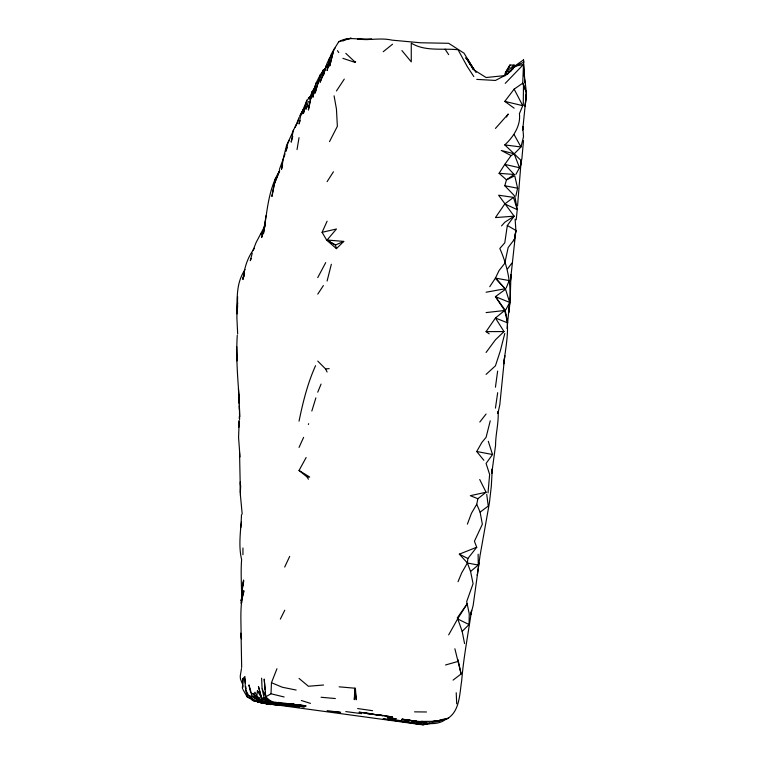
<?xml version="1.0" encoding="UTF-8"?>
<svg xmlns="http://www.w3.org/2000/svg" width="763" height="763" viewBox="0 0 763 763"><rect width="100%" height="100%" fill="white"/><g stroke="black" fill="none" stroke-linecap="round" stroke-linejoin="round"><path stroke-width="1.14" d="M239.601 419.431L239.41 405.573M242.195 514.138L240.44 495.445L239.553 452.755M242.93 554.711L242.949 547.987M523.256 105.103L523.494 84.579L522.741 83.205L523.494 64.416L514.138 66.476L507.29 74.288L495.435 80.449L476.732 79.381M464.562 643.552L462.168 631.373L469.064 624.563L469.245 613.862L466.698 601.587L473.079 583.676L470.571 571.43L467.385 562.98L459.345 554.157L476.732 547.252L474.414 541.253L482.359 524.248L480.108 512.145L476.732 504.295L477.896 498.725L486.079 492.23L479.708 479.517M240.364 484.686L240.421 481.758L240.44 495.445M237.274 335.281C235.948 356.092 237.589 377.027 239.181 397.781M448.673 634.883L458.058 618.164L467.376 603.533L457.361 617.801L462.168 631.373M237.674 333.994L236.883 317.732L237.522 296.502L237.551 307.317C236.578 294.47 237.541 280.574 245.057 269.635M237.055 313.03L237.531 302.739L236.864 313.917M239.191 421.042L238.571 437.495L240.011 456.942M239.277 418.696L239.363 416.35M238.829 426.841L239.077 420.632M241.652 602.856C241.852 588.616 240.498 574.043 241.623 559.546C238.066 544.753 241.108 529.703 241.47 514.758M242.548 688.598L242.93 678.698L244.894 676.447L245.314 686.996L247.088 696.772C262.377 707.063 281.766 703.515 299.039 707.263C282.625 702.456 262.31 708.503 248.824 695.78L245.667 689.962M278.171 702.37L306.049 705.937C292.162 702.99 276.454 705.832 264.112 697.744L262.043 688.617L265.705 696.829L271.008 693.767L271.456 682.704L276.959 668.731M354.862 688.207L354.299 699.671L355.405 688.226L356.235 699.795L354.862 688.207L339.125 686.834M240.316 492.488L240.698 485.602M243.283 584.658L243.559 580.023L241.985 590.648M243.302 585.078L243.607 580.786L241.985 591.735M522.531 129.882L522.808 126.439L523.494 136.72L520.976 146.982L514.195 153.859L519.498 167.726L515.864 174.431M238.972 426.927L239.162 424.743M488.024 492.869L489.636 474.452L486.088 463.437L492.526 454.519L488.291 441.272M523.494 140.669L521.921 158.322L520.099 168.07L521.186 160.564L514.195 153.859M515.111 219.181L515.902 230.445L510.39 281.251L510.972 274.451L510.275 296.454L507.052 328.519M241.671 667.511L241.089 635.445C241.156 620.567 239.668 604.906 243.817 590.676L241.003 600.882L242.93 592.04L243.845 591.716L240.927 603.142M257.389 690.83L256.845 696.419C267.784 707.225 285.41 701.407 299.039 705.47L270.989 702.475L262.119 698.889L257.389 690.83L259.086 692.289M236.74 357.189L236.568 346.488L236.902 360.937L236.959 354.938M505.354 75.68L505.697 72.323L509.951 65.027L514.138 65.065L515.349 66.715M516.208 219.82L517.238 209.615L515.082 197.569L514.138 195.433L504.782 185.724L506.489 179.849L514.138 174.469L504.791 164.388L511.096 155.595L514.138 153.783L504.791 144.913C513.241 137.14 520.976 125.599 519.412 113.677L522.75 105.666L514.138 89.128L522.741 83.205L526.432 92.743L522.731 129.748M521.186 160.564L517.562 205.857M453.069 680.119L461.11 673.958L454.882 648.769M458.029 581.721L461.71 572.86L467.385 562.98L467.862 558.516L476.732 547.252M504.658 356.645L499.813 404.733L497.962 413.269M504.791 355.491L503.818 363.856C505.707 345.916 510.514 327.27 504.791 309.625L495.435 296.635L505.545 289.253L495.435 278.104L499.078 270.522L504.791 263.311L508.148 247.565L514.138 239.658M497.858 413.374L498.096 411.467C498.849 422.902 495.559 433.947 495.569 445.325L491.773 473.279L492.288 468.816L491.315 486.212L489.407 502.874L480.089 555.33L473.174 605.326L470.761 614.74L471.582 610.362C468.167 633.862 463.599 657.201 461.672 680.873C459.536 693.891 459.889 712.585 446.107 719.29M241.528 521.835L240.793 527.634M477.352 574.634L477.266 575.292L478.983 562.894M495.435 387.222L497.638 371.076M265.982 215.738L263.426 233.793C267.174 212.591 267.918 189.729 279.554 170.931M495.435 408.119L497.676 392.707M501.539 225.905L504.791 222.252L514.138 216.167L495.435 217.589L504.791 203.969L517.238 209.615L513.518 197.388L498.601 195.204L514.138 216.167L507.328 225.495L504.782 242.806L499.822 248.49C508.797 268.595 512.517 290.713 508.673 312.658L509.694 302.444L505.545 289.253L495.435 278.104L489.751 286.707M299.029 137.645L297.036 149.596M514.291 240.135L515.902 230.445L507.328 225.495M241.489 668.569L240.25 676.037L240.459 679.013L242.233 683.381M514.138 240.984L515.902 230.445M293.288 130.168L291.189 142.166L292.754 136.453M264.58 225.734L265.362 221.88M299.039 421.157C302.94 402.235 307.584 383.331 315.567 365.668M242.911 685.756L242.415 688.083L242.93 678.698L244.761 678.641L245.343 683.171M315.539 84.912L312.878 97.254L316.225 82.766L320.46 74.412L315.148 92.943L320.46 74.412M504.782 75.032L505.211 73.086L509.951 65.027L509.264 67.192M265.104 223.006L261.633 237.531L265.19 225.6M515.817 196.062L517.629 188.242L514.748 175.786L506.489 179.849L499.088 173.325L504.791 164.388L519.498 167.726M244.522 273.068L242.93 279.535C244.246 268.318 247.45 257.245 254.527 248.28M335.129 48.002L333.793 49.709L329.73 65.923L333.793 49.709L338.734 41.765C349.301 35.46 360.584 40.83 371.686 39.19L357.57 39.047C368.996 40.649 380.489 37.482 392.039 40.143L420.613 42.776L448.673 43.3L464.018 53.181L473.756 69.156L468.282 61.517L473.756 69.156L467.376 58.951L473.26 69.452L486.088 77.521L504.791 75.604M282.625 164.942L281.509 169.357L283.531 157.388L286.764 144.722L289.578 139.906M327.098 281.032L331.333 264.265M490.256 420.814L486.088 437.333L481.854 442.445L476.732 451.505L483.847 460.308M244.427 273.297L243.254 277.837L244.418 274.527M504.791 333.479L500.28 351.009L495.435 365.82L486.088 374.385M306.716 100.802L303.369 113.534L307.384 99.257L300.803 115.022L299.039 123.949L300.136 120.564M252.276 253.135L250.283 260.669L251.237 258.523M295.252 127.297L298.514 120.277M308.395 424.476L308.643 423.665M279.392 169.491L285.066 153.868M311.829 411.028L315.882 397.885M308.395 101.45L305.934 109.223L308.118 105.084M302.31 113.811L303.407 110.435M313.25 91.846L316.225 82.766M325.191 68.546L320.107 82.28L326.306 66.982L320.822 74.612L317.751 83.625L323.588 69.471L320.822 74.612L322.654 73.229M467.376 524.143L471.467 513.232L476.732 504.295M296.12 125.151L299.039 117.473M279.525 170.502L274.108 184.427L271.914 196.492L275.615 178.103L274.108 184.427L279.687 170.941M315.615 85.704L310.56 98.589L308.395 110.044L312.353 91.331L315.481 86.381M329.397 62.833L327.098 70.539L329.568 58.064L331.38 55.07M252.887 250.674L256.13 242.453L264.38 226.84M506.193 288.013L509.188 280.565L495.435 278.104M317.751 392.182L321.061 384.094M308.958 99.514L312.353 91.331L310.56 98.589L314.928 88.842M287.498 147.173L285.677 151.522L288.156 142.147L295.872 125.008M326.554 239.906L322.081 232.324L327.098 221.213M299.039 447.395L303.617 437.361M284.694 567.071L289.692 556.38M329.521 141.632L337.36 126.305L336.445 109.042L334.08 95.814M280.336 619.108L284.752 610.238M505.783 309.845L509.694 302.444L495.435 296.635L504.658 310.493L507.662 322.873L495.435 318.009L486.079 331.628L489.207 333.822M317.742 277.608L325.725 262.606M324.094 73.811L322.987 75.871L327.098 63.195L329.568 58.064L327.718 67.087L331.218 54.268L333.793 49.709M308.395 479.24L307.298 477.161L299.039 470.475L306.144 457.504M299.458 116.281L304.132 108.184L300.803 115.022L302.701 112.018M506.508 117.025L508.244 114.04L495.435 128.432M327.098 181.642L333.441 171.77M511.076 70.969L514.138 66.81L512.583 69.443M317.751 294.156L323.388 285.562M336.454 90.95L344.275 79.123M486.088 352.468L495.435 339.812L504.009 331.562L495.435 318.009L504.658 310.493L486.088 312.582M507.586 268.834L511.859 263.14M514.138 108.174L504.791 101.384L514.138 89.128M509.989 71.798L513.594 67.125L515.769 66.286M479.803 422.034L486.079 414.023M327.251 64.826L325.715 66.648L327.251 64.998M327.098 240.021L343.76 241.404L336.445 248.652L335.415 245.028L327.098 240.021L336.454 229.005L322.081 232.324M505.24 83.377L523.494 64.416L524.114 72.485L523.494 59.915L514.138 66.476L523.838 62.242M507.29 74.288L513.461 67.831M262.386 232.868L260.793 234.336L262.491 232.782M311.981 95.003L308.395 98.112L311.39 96.958M507.118 73.839L505.697 72.323L514.138 65.065M470.571 571.43L478.258 565.068L478.143 554.205M383.207 51.722L392.564 44.206M504.791 203.969L513.518 197.388M480.108 512.145L488.263 506.05L486.718 494.367M342.997 40.973L345.801 39.352L351.18 38.15L338.734 41.765M251.351 694.311L253.058 693.329L258.705 700.863L261.633 702.122L280.336 704.516L269.816 703.171M445.983 719.223C433.022 728.856 416.188 719.643 401.92 719.328L426.069 723.028M442.445 719.719L439.326 721.293L432.716 722.361M431.877 722.866L429.97 723.734L424.791 724.259M343.76 241.404L335.415 245.028L326.879 240.345L336.445 248.652M445.554 664.983L457.838 661.483M505.697 72.323L510.285 71.064M262.806 703.028L422.912 724.85L429.97 723.095M422.912 724.85L430.628 722.971M486.079 492.23L470.304 495.683L477.896 498.725M261.633 698.279L258.466 686.547L261.633 698.279L264.112 697.744L267.355 698.813M436.102 720.749L431.524 721.674L439.326 720.749L448.673 718.221L439.526 720.062M486.088 292.229L504.763 288.834M345.801 53.362L354.89 61.889L355.634 61.765M426.46 722.208L420.613 722.942L426.527 722.227M317.742 361.09L325.572 368.93L329.158 368.624M323.56 685.021L308.395 686.252L299.039 678.421M307.298 477.161L309.692 477.047L299.039 470.475M422.96 721.416L420.623 721.436L439.326 721.293L435.816 721.321M486.079 331.628L504.009 331.562M473.813 76.558L467.385 66.763L458.029 49.729C442.416 48.117 425.344 51.75 411.267 43.138L411.267 61.86L401.91 50.568M414.528 711.86L426.488 711.984M416.274 723.667L383.207 718.88L420.623 723.858M426.46 722.485L412.525 721.502L420.699 721.817L411.619 720.568M499.088 173.325L514.138 174.469M274.031 702.818L280.336 703.352L275.786 702.237M420.623 722.237L426.565 722.742L423.122 722.237M321.07 697.258L335.358 698.546M290.569 704.068L299.039 705.041L289.692 703.963L305.715 706.118M412.764 720.701L415.062 720.968M418.505 721.369L420.794 721.626M411.267 723.066L420.623 724.182L416.236 723.639M369.282 713.424L358.991 712.194L392.564 717.01L377.361 714.54M263.931 703.095L280.336 705.165M504.791 144.913L520.976 146.982L514.138 134.679M267.479 702.876L261.633 702.122L252.276 696.381L248.824 695.78L251.78 697.458M333.793 711.517L340.622 712.384L327.098 710.649M345.801 711.574L361.528 713.653M305.162 706.443L290.054 704.363M410.704 720.453L401.91 719.232L420.613 722.094L412.44 720.73M357.628 708.55L372.602 710.696M266.306 702.027L261.633 701.359L259.811 700.224L253.583 694.53L255.023 692.194L256.845 696.419L259.859 698.155M268.652 702.37L270.989 702.704M273.326 703.047L280.336 704.058L267.899 702.799L261.633 701.359L253.583 694.53L258.705 700.863L252.276 696.381L248.929 684.916L250.665 692.842M392.564 719.461L409.254 721.932M411.591 720.587L429.97 723.515M261.766 702.475L257.245 701.712L261.633 702.809L256.444 700.653M265.152 703.047L269.663 703.81L261.633 703.066L258.676 701.378M476.732 451.505L492.526 454.519M467.385 562.98L478.258 565.068M504.782 185.724L517.629 188.242M296.149 690.048L282.3 687.244L271.456 682.704M261.919 702.609L252.276 700.329L262.176 702.58M264.179 703.105L270.979 704.583L264.38 703.085M504.791 101.384L522.75 105.666M271.008 693.767L284.141 696.981M262.119 698.889L267.813 700.291M514.138 153.783L501.281 150.464L511.096 155.595M252.276 700.329L261.633 702.809M301.366 700.52L310.465 703.381M342.864 58.341L355.157 62.432L354.89 61.889M248.128 697.201L252.286 698.927M458.029 619.127L469.064 624.563M459.345 554.157L467.862 558.516M457.361 617.801L458.058 618.164M265.886 701.636L267.899 702.799L266.058 701.283M265.104 689.723L264.208 679.06L265.705 696.829L270.989 701.483M465.411 57.845L468.692 61.288L466.479 58.513M468.291 61.469L469.665 63.358M476.112 72.523L469.903 63.501L473.26 69.452M337.475 50.654L338.753 52.571M445.058 49.156L448.673 54.631M242.93 689.485L247.088 696.772L246.363 691.106M325.572 368.93L327.098 372.001M523.494 84.579L526.432 92.743L525.182 106.219L526.432 92.743L524.095 73.191M458.029 659.69L461.11 673.958M245.781 686.566L246.067 688.836M523.494 59.915L523.733 61.908M241.089 635.445L241.499 638.936M240.812 633.166L241.499 638.955M523.79 70.034L524.391 77.015M524.591 79.342L524.887 82.833M265.305 692.089L265.705 696.829M238.409 388.625L239.21 402.187M456.217 692.737L456.703 703.81M261.633 678.183L262.052 688.14M239.191 405.449L239.067 399.039L239.22 402.549M239.363 406.069L239.801 416.608M239.01 394.547L239.21 400.06M239.067 399.039L239.22 403.751M239.296 406.107L239.401 409.645M272.01 703.982L270.989 703.906L287.718 705.708L272.01 703.982M272.715 703.581L270.989 703.419L288.424 705.308L272.715 703.581M289.272 704.812L270.989 702.837L304.389 706.891L280.336 703.572L289.272 704.812M396.054 718.756L387.346 717.764L396.054 718.756M367.613 713.586L364.504 713.176L382.721 715.656L367.642 713.567"/></g></svg>
